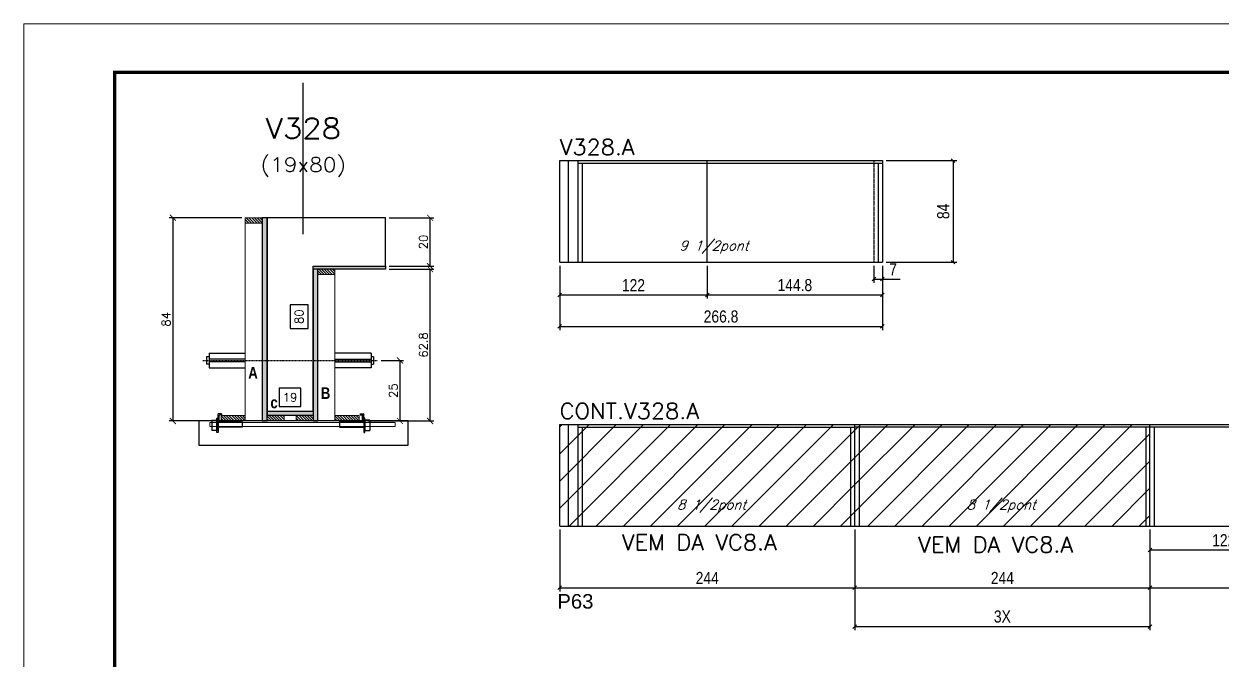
# Model space of a CAD drawing. Extents: x 137137 to 143418, y 10464 to 34486.
# Drawn here: x 137137 to 138127, y 29366 to 29891 of the extents above; entities that cross this region are included whole.
import ezdxf
from ezdxf.enums import TextEntityAlignment as Align

# ---------------------------------------------------------------- set-up
doc = ezdxf.new("R2010")
doc.units = 0
doc.linetypes.add('DASHED', pattern=[0.75, 0.5, -0.25])
doc.linetypes.add('HIDDEN', pattern=[0.375, 0.25, -0.125])
for name, color, linetype in [('5', 5, 'Continuous'), ('barrote', 251, 'Continuous'), ('COTA', 241, 'Continuous'), ('Cota Seção (2x)', 4, 'Continuous'), ('detalhes', 4, 'Continuous'), ('Painéis', 200, 'Continuous'), ('presilha', 1, 'Continuous'), ('SARR_2.2x7', 40, 'Continuous'), ('SARR_3.5x7', 81, 'Continuous'), ('TENSOR', 3, 'Continuous'), ('texto', 7, 'Continuous'), ('Texto de Titulo', 7, 'Continuous'), ('Texto Qtd Sarr', 242, 'Continuous')]:
    doc.layers.add(name, color=color, linetype=linetype)
for name, color, linetype, lineweight in [('CONCRETO', 251, 'Continuous', 25), ('Folhas', 255, 'Continuous', 9), ('Hachura', 251, 'Continuous', 9), ('Madeira', 126, 'Continuous', 18), ('SARRAFO DE PRESSAO', 251, 'DASHED', 9), ('SCO-___-LAJ', 2, 'Continuous', 0), ('Texto Seção', 7, 'Continuous', 15)]:
    doc.layers.add(name, color=color, linetype=linetype, lineweight=lineweight)
doc.styles.add('COTA TECNICA', font='techl___.ttf', dxfattribs={"height": 10})
doc.styles.add('REGUA-120', font='ROMANS.shx', dxfattribs={"height": 15})
doc.styles.add('Romans', font='romans.shx')
doc.styles.get("Standard").update_dxf_attribs({"font": 'arial.ttf'})
doc.styles.add('TECNICA', font='techb___.ttf', dxfattribs={"height": 10})
doc.dimstyles.new('Cota Seção (2x)', dxfattribs={"dimtxt": 7, "dimasz": 5, "dimexe": 3, "dimexo": 3, "dimgap": 2, "dimtad": 3, "dimdec": 1, "dimlfac": 0.5, "dimzin": 12, "dimdsep": 46, "dimtxsty": 'Romans', "dimblk": 'ARCHTICK', "dimcen": 0, "dimclrd": 4, "dimclre": 4, "dimclrt": 1, "dimadec": 1, "dimazin": 3, "dimtfac": 1, "dimtdec": 1, "dimtmove": 0, "dimatfit": 3, "dimldrblk": 'OBLIQUE', "dimfxl": 1, "dimtolj": 1, "dimtzin": 12, "dimarcsym": 0})
doc.dimstyles.new('Cota Seção interna', dxfattribs={"dimtxt": 7, "dimasz": 6, "dimexe": 0.18, "dimexo": 2, "dimgap": -4, "dimtad": 3, "dimdec": 1, "dimlfac": 0.5, "dimzin": 12, "dimdsep": 46, "dimtxsty": 'Romans', "dimblk": 'ARCHTICK', "dimcen": 0.09, "dimse1": 1, "dimse2": 1, "dimsd1": 1, "dimsd2": 1, "dimclrd": 180, "dimclre": 5, "dimclrt": 1, "dimadec": 0, "dimazin": 3, "dimtfac": 1, "dimtdec": 1, "dimtofl": 0, "dimtmove": 0, "dimatfit": 3, "dimldrblk": 'ARCHTICK', "dimfxl": 1, "dimtolj": 1, "dimtzin": 0, "dimarcsym": 0})
doc.dimstyles.new('PAINEL', dxfattribs={"dimtxt": 10, "dimasz": 3, "dimexe": 3, "dimexo": 3, "dimgap": 3, "dimtad": 1, "dimdec": 1, "dimzin": 12, "dimdsep": 46, "dimtxsty": 'COTA TECNICA', "dimblk1": 'OBLIQUE', "dimblk2": 'OBLIQUE', "dimsah": 1, "dimcen": 0.9, "dimclrd": 4, "dimclre": 4, "dimclrt": 240, "dimadec": 1, "dimazin": 3, "dimtfac": 1, "dimtdec": 1, "dimtmove": 0, "dimatfit": 3, "dimfxl": 1, "dimtolj": 1, "dimtzin": 12, "dimarcsym": 0})
pattern_1 = [(45, (-3183.5, -2297.15), (-11.2253202, 11.2253202), [])]

# ---------------------------------------------------------------- blocks, each defined once
blk = doc.blocks.new('9999999999')
at = {"layer": 'Folhas'}
blk.add_lwpolyline([(98138.98, 34190.21), (99623.98, 34190.21), (99623.98, 35240.21), (98138.98, 35240.21)], close=True, dxfattribs=at)
at = {"layer": 'Folhas', "color": 30, "const_width": 3}
blk.add_lwpolyline([(98213.98, 34230.21), (99583.98, 34230.21), (99583.98, 35200.21), (98213.98, 35200.21)], close=True, dxfattribs=at)
blk = doc.blocks.new('titulo1')
at = {"layer": 'Defpoints', "color": 252, "linetype": 'HIDDEN', "ltscale": 2}
blk.add_line((0, 0), (0, 125), dxfattribs=at)
at = {"layer": 'Defpoints', "style": 'Romans', "oblique": 15}
blk.add_attdef('FOLHA', text='', height=10, dxfattribs=at).set_placement((0, 15.58), align=Align.MIDDLE_CENTER)
at = {"layer": 'Texto Qtd Sarr', "color": 3, "style": 'Romans', "oblique": 15}
for tag, height, p in [('TITULO', 17, (0, 71.45)), ('SEÇÃO', 12, (0, 41.55))]:
    blk.add_attdef(tag, text='', height=height, dxfattribs=at).set_placement(p, align=Align.MIDDLE_CENTER)
blk = doc.blocks.new('_ArchTick')
at = {"color": 0, "linetype": 'ByBlock', "const_width": 0.15}
blk.add_lwpolyline([(-0.5, -0.5), (0.5, 0.5)], dxfattribs=at)
blk = doc.blocks.new('*D130')
at = {"layer": 'COTA', "color": 4, "lineweight": -2, "transparency": 16777216}
for p, q in [((137439.32, 29688.89), (137476.04, 29688.89)), ((137473.04, 29563.29), (137473.04, 29688.89)), ((137421.72, 29563.29), (137476.04, 29563.29))]:
    blk.add_line(p, q, dxfattribs=at)
at = {"layer": 'Defpoints', "color": 0, "transparency": 16777216}
for p in [(137436.32, 29688.89), (137473.04, 29688.89), (137418.72, 29563.29)]:
    blk.add_point(p, dxfattribs=at)
at = {"layer": 'COTA', "color": 4, "lineweight": -2, "transparency": 16777216, "xscale": 5, "yscale": 5, "zscale": 5}
for p, rotation in [((137473.04, 29688.89), 90), ((137473.04, 29563.29), 270)]:
    blk.add_blockref('_ArchTick', p, dxfattribs=dict(at, rotation=rotation))
at = {"layer": 'COTA', "color": 1, "transparency": 16777216, "insert": (137467.54, 29626.09), "char_height": 7, "attachment_point": 5, "rotation": 90, "style": 'Romans'}
blk.add_mtext('\\A1;62.8', dxfattribs=at)
blk = doc.blocks.new('_Oblique')
at = {"color": 0, "linetype": 'ByBlock', "lineweight": -2}
blk.add_line((-0.5, -0.5), (0.5, 0.5), dxfattribs=at)
blk = doc.blocks.new('*D131')
at = {"layer": 'COTA', "color": 4, "lineweight": -2, "transparency": 16777216}
for p, q in [((137439.32, 29731.29), (137476.04, 29731.29)), ((137473.04, 29691.29), (137473.04, 29731.29)), ((137439.32, 29691.29), (137476.04, 29691.29))]:
    blk.add_line(p, q, dxfattribs=at)
at = {"layer": 'Defpoints', "color": 0, "transparency": 16777216}
for p in [(137436.32, 29731.29), (137473.04, 29731.29), (137436.32, 29691.29)]:
    blk.add_point(p, dxfattribs=at)
at = {"layer": 'COTA', "color": 4, "lineweight": -2, "transparency": 16777216, "xscale": 5, "yscale": 5, "zscale": 5}
for p, rotation in [((137473.04, 29731.29), 90), ((137473.04, 29691.29), 270)]:
    blk.add_blockref('_ArchTick', p, dxfattribs=dict(at, rotation=rotation))
at = {"layer": 'COTA', "color": 1, "transparency": 16777216, "insert": (137467.54, 29711.29), "char_height": 7, "attachment_point": 5, "rotation": 90, "style": 'Romans'}
blk.add_mtext('\\A1;20', dxfattribs=at)
blk = doc.blocks.new('*D132')
at = {"layer": 'Cota Seção (2x)', "color": 180, "lineweight": -2, "transparency": 16777216}
for p, q in [((137372.32, 29659.16), (137357.32, 29659.16)), ((137357.32, 29659.16), (137357.32, 29639.82)), ((137372.32, 29639.82), (137372.32, 29659.16)), ((137357.32, 29639.82), (137372.32, 29639.82))]:
    blk.add_line(p, q, dxfattribs=at)
at = {"layer": 'Defpoints', "color": 0, "transparency": 16777216}
for p in [(137376.32, 29731.29), (137376.32, 29731.29), (137376.32, 29571.29)]:
    blk.add_point(p, dxfattribs=at)
at = {"layer": 'Cota Seção (2x)', "color": 1, "transparency": 16777216, "insert": (137364.82, 29649.49), "char_height": 7, "attachment_point": 5, "rotation": 90, "style": 'Romans'}
blk.add_mtext('\\A1;80', dxfattribs=at)
blk = doc.blocks.new('PRESILHA METÁLICA 1')
at = {"layer": 'presilha'}
for p, q in [((6, 15.5), (7.5, 15.5)), ((6, -2.5), (6, 15.5)), ((7.5, 10.6), (7.5, 19.9)), ((7.5, 15.5), (7.5, -2.5)), ((12, 21), (8.6, 21)), ((9, 11.6), (9, 18.9)), ((12, 19.5), (9.6, 19.5)), ((12, 21), (12, 19.5)), ((0, 13), (6, 13)), ((0, 13), (0, 0)), ((6, 0), (0, 0)), ((6, 13), (6, 0)), ((37.5, 4.1), (7.5, 4.1)), ((37.5, 11), (9.6, 11)), ((37.5, 11), (37.5, 4.1)), ((7.5, -2.5), (6, -2.5))]:
    blk.add_line(p, q, dxfattribs=at)
for centre, radius, start, end in [((8.6, 19.9), 1.14, 90, 180), ((9.6, 18.9), 0.57, 90, 180), ((9.6, 11.6), 0.57, 180, 270)]:
    blk.add_arc(centre, radius, start, end, dxfattribs=at)
blk = doc.blocks.new('*D133')
at = {"layer": 'Cota Seção (2x)', "color": 180, "lineweight": -2, "transparency": 16777216}
for p, q in [((137366.32, 29590.29), (137348.32, 29590.29)), ((137348.32, 29590.29), (137348.32, 29575.29)), ((137366.32, 29575.29), (137366.32, 29590.29)), ((137348.32, 29575.29), (137366.32, 29575.29))]:
    blk.add_line(p, q, dxfattribs=at)
at = {"layer": 'Defpoints', "color": 0, "transparency": 16777216}
for p in [(137376.32, 29571.29), (137338.32, 29563.29), (137376.32, 29563.29)]:
    blk.add_point(p, dxfattribs=at)
at = {"layer": 'Cota Seção (2x)', "color": 1, "transparency": 16777216, "insert": (137357.32, 29582.79), "char_height": 7, "attachment_point": 5, "style": 'Romans'}
blk.add_mtext('\\A1;19', dxfattribs=at)
blk = doc.blocks.new('*D134')
at = {"layer": 'COTA', "color": 4, "lineweight": -2, "transparency": 16777216}
for p, q in [((137317.32, 29731.29), (137257.35, 29731.29)), ((137260.35, 29731.29), (137260.35, 29563.29)), ((137317.32, 29563.29), (137257.35, 29563.29))]:
    blk.add_line(p, q, dxfattribs=at)
at = {"layer": 'Defpoints', "color": 0, "transparency": 16777216}
for p in [(137320.32, 29731.29), (137260.35, 29563.29), (137320.32, 29563.29)]:
    blk.add_point(p, dxfattribs=at)
at = {"layer": 'COTA', "color": 4, "lineweight": -2, "transparency": 16777216, "xscale": 5, "yscale": 5, "zscale": 5}
for p, rotation in [((137260.35, 29731.29), 90), ((137260.35, 29563.29), 270)]:
    blk.add_blockref('_ArchTick', p, dxfattribs=dict(at, rotation=rotation))
at = {"layer": 'COTA', "color": 1, "transparency": 16777216, "insert": (137254.85, 29647.29), "char_height": 7, "attachment_point": 5, "rotation": 90, "style": 'Romans'}
blk.add_mtext('\\A1;84', dxfattribs=at)
blk = doc.blocks.new('*D135')
at = {"layer": 'COTA', "color": 4, "lineweight": -2, "transparency": 16777216}
for p, q in [((137432.62, 29613.26), (137451.18, 29613.26)), ((137448.18, 29613.26), (137448.18, 29563.29)), ((137432.62, 29563.29), (137451.18, 29563.29))]:
    blk.add_line(p, q, dxfattribs=at)
at = {"layer": 'Defpoints', "color": 0, "transparency": 16777216}
for p in [(137429.62, 29613.26), (137429.62, 29563.29), (137448.18, 29563.29)]:
    blk.add_point(p, dxfattribs=at)
at = {"layer": 'COTA', "color": 4, "lineweight": -2, "transparency": 16777216, "xscale": 5, "yscale": 5, "zscale": 5}
for p, rotation in [((137448.18, 29613.26), 90), ((137448.18, 29563.29), 270)]:
    blk.add_blockref('_ArchTick', p, dxfattribs=dict(at, rotation=rotation))
at = {"layer": 'COTA', "color": 1, "transparency": 16777216, "insert": (137442.68, 29588.27), "char_height": 7, "attachment_point": 5, "rotation": 90, "style": 'Romans'}
blk.add_mtext('\\A1;25', dxfattribs=at)
blk = doc.blocks.new('*D140')
at = {"layer": 'COTA', "color": 4, "lineweight": -2, "ltscale": 25, "transparency": 16777216}
for p, q in [((137580.22, 29473.44), (137580.22, 29422.4)), ((137824.22, 29473.44), (137824.22, 29422.4)), ((137580.22, 29425.4), (137824.22, 29425.4))]:
    blk.add_line(p, q, dxfattribs=at)
at = {"layer": 'Defpoints', "color": 0, "ltscale": 25, "transparency": 16777216}
for p in [(137580.22, 29476.44), (137824.22, 29476.44), (137824.22, 29425.4)]:
    blk.add_point(p, dxfattribs=at)
at = {"layer": 'COTA', "color": 4, "lineweight": -2, "ltscale": 25, "transparency": 16777216, "xscale": 3, "yscale": 3, "zscale": 3, "rotation": 180}
blk.add_blockref('_Oblique', (137580.22, 29425.4), dxfattribs=at)
at = {"layer": 'COTA', "color": 4, "lineweight": -2, "ltscale": 25, "transparency": 16777216, "xscale": 3, "yscale": 3, "zscale": 3}
blk.add_blockref('_Oblique', (137824.22, 29425.4), dxfattribs=at)
at = {"layer": 'COTA', "color": 240, "ltscale": 25, "transparency": 16777216, "insert": (137702.22, 29433.47), "char_height": 10, "attachment_point": 5, "style": 'COTA TECNICA'}
blk.add_mtext('\\A1;244', dxfattribs=at)
blk = doc.blocks.new('*D141')
at = {"layer": 'COTA', "color": 4, "lineweight": -2, "ltscale": 25, "transparency": 16777216}
for p, q in [((137824.22, 29473.44), (137824.22, 29422.4)), ((138068.22, 29473.44), (138068.22, 29422.4)), ((137824.22, 29425.4), (138068.22, 29425.4))]:
    blk.add_line(p, q, dxfattribs=at)
at = {"layer": 'Defpoints', "color": 0, "ltscale": 25, "transparency": 16777216}
for p in [(137824.22, 29476.44), (138068.22, 29476.44), (138068.22, 29425.4)]:
    blk.add_point(p, dxfattribs=at)
at = {"layer": 'COTA', "color": 4, "lineweight": -2, "ltscale": 25, "transparency": 16777216, "xscale": 3, "yscale": 3, "zscale": 3, "rotation": 180}
blk.add_blockref('_Oblique', (137824.22, 29425.4), dxfattribs=at)
at = {"layer": 'COTA', "color": 4, "lineweight": -2, "ltscale": 25, "transparency": 16777216, "xscale": 3, "yscale": 3, "zscale": 3}
blk.add_blockref('_Oblique', (138068.22, 29425.4), dxfattribs=at)
at = {"layer": 'COTA', "color": 240, "ltscale": 25, "transparency": 16777216, "insert": (137946.22, 29433.47), "char_height": 10, "attachment_point": 5, "style": 'COTA TECNICA'}
blk.add_mtext('\\A1;244', dxfattribs=at)
blk = doc.blocks.new('*D136')
at = {"layer": 'COTA', "color": 4, "lineweight": -2, "ltscale": 25, "transparency": 16777216}
for p, q in [((137824.22, 29473.44), (137824.22, 29390.34)), ((138068.22, 29473.44), (138068.22, 29390.34)), ((137824.22, 29393.34), (138068.22, 29393.34))]:
    blk.add_line(p, q, dxfattribs=at)
at = {"layer": 'Defpoints', "color": 0, "ltscale": 25, "transparency": 16777216}
for p in [(137824.22, 29476.44), (138068.22, 29476.44), (138068.22, 29393.34)]:
    blk.add_point(p, dxfattribs=at)
at = {"layer": 'COTA', "color": 4, "lineweight": -2, "ltscale": 25, "transparency": 16777216, "xscale": 3, "yscale": 3, "zscale": 3, "rotation": 180}
blk.add_blockref('_Oblique', (137824.22, 29393.34), dxfattribs=at)
at = {"layer": 'COTA', "color": 4, "lineweight": -2, "ltscale": 25, "transparency": 16777216, "xscale": 3, "yscale": 3, "zscale": 3}
blk.add_blockref('_Oblique', (138068.22, 29393.34), dxfattribs=at)
at = {"layer": 'COTA', "color": 240, "ltscale": 25, "transparency": 16777216, "insert": (137946.22, 29401.56), "char_height": 10, "attachment_point": 5, "style": 'COTA TECNICA'}
blk.add_mtext('\\A1;3X', dxfattribs=at)
blk = doc.blocks.new('*D137')
at = {"layer": 'COTA', "color": 4, "lineweight": -2, "ltscale": 25, "transparency": 16777216}
for p, q in [((138068.22, 29473.44), (138068.22, 29422.4)), ((138351.92, 29473.44), (138351.92, 29422.4)), ((138068.22, 29425.4), (138351.92, 29425.4))]:
    blk.add_line(p, q, dxfattribs=at)
at = {"layer": 'Defpoints', "color": 0, "ltscale": 25, "transparency": 16777216}
for p in [(138068.22, 29476.44), (138351.92, 29476.44), (138351.92, 29425.4)]:
    blk.add_point(p, dxfattribs=at)
at = {"layer": 'COTA', "color": 4, "lineweight": -2, "ltscale": 25, "transparency": 16777216, "xscale": 3, "yscale": 3, "zscale": 3, "rotation": 180}
blk.add_blockref('_Oblique', (138068.22, 29425.4), dxfattribs=at)
at = {"layer": 'COTA', "color": 4, "lineweight": -2, "ltscale": 25, "transparency": 16777216, "xscale": 3, "yscale": 3, "zscale": 3}
blk.add_blockref('_Oblique', (138351.92, 29425.4), dxfattribs=at)
at = {"layer": 'COTA', "color": 240, "ltscale": 25, "transparency": 16777216, "insert": (138210.07, 29433.64), "char_height": 10, "attachment_point": 5, "style": 'COTA TECNICA'}
blk.add_mtext('\\A1;283.7', dxfattribs=at)
blk = doc.blocks.new('*D138')
at = {"layer": 'COTA', "color": 4, "lineweight": -2, "ltscale": 25, "transparency": 16777216}
for p, q in [((138068.22, 29473.44), (138068.22, 29453.64)), ((138190.22, 29473.44), (138190.22, 29453.64)), ((138068.22, 29456.64), (138190.22, 29456.64))]:
    blk.add_line(p, q, dxfattribs=at)
at = {"layer": 'Defpoints', "color": 0, "ltscale": 25, "transparency": 16777216}
for p in [(138068.22, 29476.44), (138190.22, 29476.44), (138190.22, 29456.64)]:
    blk.add_point(p, dxfattribs=at)
at = {"layer": 'COTA', "color": 4, "lineweight": -2, "ltscale": 25, "transparency": 16777216, "xscale": 3, "yscale": 3, "zscale": 3, "rotation": 180}
blk.add_blockref('_Oblique', (138068.22, 29456.64), dxfattribs=at)
at = {"layer": 'COTA', "color": 4, "lineweight": -2, "ltscale": 25, "transparency": 16777216, "xscale": 3, "yscale": 3, "zscale": 3}
blk.add_blockref('_Oblique', (138190.22, 29456.64), dxfattribs=at)
at = {"layer": 'COTA', "color": 240, "ltscale": 25, "transparency": 16777216, "insert": (138129.22, 29464.7), "char_height": 10, "attachment_point": 5, "style": 'COTA TECNICA'}
blk.add_mtext('\\A1;122', dxfattribs=at)
blk = doc.blocks.new('*D143')
at = {"layer": 'COTA', "color": 4, "lineweight": -2, "ltscale": 25, "transparency": 16777216}
for p, q in [((137850.02, 29778.56), (137908.47, 29778.56)), ((137905.47, 29778.56), (137905.47, 29694.56)), ((137850.02, 29694.56), (137908.47, 29694.56))]:
    blk.add_line(p, q, dxfattribs=at)
at = {"layer": 'Defpoints', "color": 0, "ltscale": 25, "transparency": 16777216}
for p in [(137847.02, 29778.56), (137847.02, 29694.56), (137905.47, 29694.56)]:
    blk.add_point(p, dxfattribs=at)
at = {"layer": 'COTA', "color": 4, "lineweight": -2, "ltscale": 25, "transparency": 16777216, "xscale": 3, "yscale": 3, "zscale": 3}
for p, rotation in [((137905.47, 29778.56), 90), ((137905.47, 29694.56), 270)]:
    blk.add_blockref('_Oblique', p, dxfattribs=dict(at, rotation=rotation))
at = {"layer": 'COTA', "color": 240, "ltscale": 25, "transparency": 16777216, "insert": (137897.38, 29736.56), "char_height": 10, "attachment_point": 5, "rotation": 90, "style": 'COTA TECNICA'}
blk.add_mtext('\\A1;84', dxfattribs=at)
blk = doc.blocks.new('*D146')
at = {"layer": 'COTA', "color": 4, "lineweight": -2, "ltscale": 25, "transparency": 16777216}
for p, q in [((137580.22, 29691.56), (137580.22, 29638.47)), ((137847.02, 29691.56), (137847.02, 29638.47)), ((137580.22, 29641.47), (137847.02, 29641.47))]:
    blk.add_line(p, q, dxfattribs=at)
at = {"layer": 'Defpoints', "color": 0, "ltscale": 25, "transparency": 16777216}
for p in [(137580.22, 29694.56), (137847.02, 29694.56), (137847.02, 29641.47)]:
    blk.add_point(p, dxfattribs=at)
at = {"layer": 'COTA', "color": 4, "lineweight": -2, "ltscale": 25, "transparency": 16777216, "xscale": 3, "yscale": 3, "zscale": 3, "rotation": 180}
blk.add_blockref('_Oblique', (137580.22, 29641.47), dxfattribs=at)
at = {"layer": 'COTA', "color": 4, "lineweight": -2, "ltscale": 25, "transparency": 16777216, "xscale": 3, "yscale": 3, "zscale": 3}
blk.add_blockref('_Oblique', (137847.02, 29641.47), dxfattribs=at)
at = {"layer": 'COTA', "color": 240, "ltscale": 25, "transparency": 16777216, "insert": (137713.62, 29649.59), "char_height": 10, "attachment_point": 5, "style": 'COTA TECNICA'}
blk.add_mtext('\\A1;266.8', dxfattribs=at)
blk = doc.blocks.new('*D147')
at = {"layer": 'COTA', "color": 4, "lineweight": -2, "ltscale": 25, "transparency": 16777216}
for p, q in [((137580.22, 29691.56), (137580.22, 29664.45)), ((137702.22, 29691.56), (137702.22, 29664.45)), ((137580.22, 29667.45), (137702.22, 29667.45))]:
    blk.add_line(p, q, dxfattribs=at)
at = {"layer": 'Defpoints', "color": 0, "ltscale": 25, "transparency": 16777216}
for p in [(137580.22, 29694.56), (137702.22, 29694.56), (137702.22, 29667.45)]:
    blk.add_point(p, dxfattribs=at)
at = {"layer": 'COTA', "color": 4, "lineweight": -2, "ltscale": 25, "transparency": 16777216, "xscale": 3, "yscale": 3, "zscale": 3, "rotation": 180}
blk.add_blockref('_Oblique', (137580.22, 29667.45), dxfattribs=at)
at = {"layer": 'COTA', "color": 4, "lineweight": -2, "ltscale": 25, "transparency": 16777216, "xscale": 3, "yscale": 3, "zscale": 3}
blk.add_blockref('_Oblique', (137702.22, 29667.45), dxfattribs=at)
at = {"layer": 'COTA', "color": 240, "ltscale": 25, "transparency": 16777216, "insert": (137641.22, 29675.51), "char_height": 10, "attachment_point": 5, "style": 'COTA TECNICA'}
blk.add_mtext('\\A1;122', dxfattribs=at)
blk = doc.blocks.new('*D148')
at = {"layer": 'COTA', "color": 4, "lineweight": -2, "ltscale": 25, "transparency": 16777216}
for p, q in [((137702.22, 29691.56), (137702.22, 29664.45)), ((137847.02, 29691.56), (137847.02, 29664.45)), ((137702.22, 29667.45), (137847.02, 29667.45))]:
    blk.add_line(p, q, dxfattribs=at)
at = {"layer": 'Defpoints', "color": 0, "ltscale": 25, "transparency": 16777216}
for p in [(137702.22, 29694.56), (137847.02, 29694.56), (137847.02, 29667.45)]:
    blk.add_point(p, dxfattribs=at)
at = {"layer": 'COTA', "color": 4, "lineweight": -2, "ltscale": 25, "transparency": 16777216, "xscale": 3, "yscale": 3, "zscale": 3, "rotation": 180}
blk.add_blockref('_Oblique', (137702.22, 29667.45), dxfattribs=at)
at = {"layer": 'COTA', "color": 4, "lineweight": -2, "ltscale": 25, "transparency": 16777216, "xscale": 3, "yscale": 3, "zscale": 3}
blk.add_blockref('_Oblique', (137847.02, 29667.45), dxfattribs=at)
at = {"layer": 'COTA', "color": 240, "ltscale": 25, "transparency": 16777216, "insert": (137774.62, 29675.55), "char_height": 10, "attachment_point": 5, "style": 'COTA TECNICA'}
blk.add_mtext('\\A1;144.8', dxfattribs=at)
blk = doc.blocks.new('*D2364')
at = {"layer": 'COTA', "color": 4, "lineweight": -2, "ltscale": 25, "transparency": 16777216}
for p, q in [((137840.02, 29691.56), (137840.02, 29677.53)), ((137847.02, 29691.56), (137847.02, 29677.53)), ((137840.02, 29680.53), (137847.02, 29680.53)), ((137847.02, 29680.53), (137861.76, 29680.53))]:
    blk.add_line(p, q, dxfattribs=at)
at = {"layer": 'Defpoints', "color": 0, "ltscale": 25, "transparency": 16777216}
for p in [(137840.02, 29694.56), (137847.02, 29694.56), (137847.02, 29680.53)]:
    blk.add_point(p, dxfattribs=at)
at = {"layer": 'COTA', "color": 4, "lineweight": -2, "ltscale": 25, "transparency": 16777216, "xscale": 3, "yscale": 3, "zscale": 3, "rotation": 180}
blk.add_blockref('_Oblique', (137840.02, 29680.53), dxfattribs=at)
at = {"layer": 'COTA', "color": 4, "lineweight": -2, "ltscale": 25, "transparency": 16777216, "xscale": 3, "yscale": 3, "zscale": 3}
blk.add_blockref('_Oblique', (137847.02, 29680.53), dxfattribs=at)
at = {"layer": 'COTA', "color": 240, "ltscale": 25, "transparency": 16777216, "insert": (137855.89, 29688.61), "char_height": 10, "attachment_point": 5, "style": 'COTA TECNICA'}
blk.add_mtext('\\A1;7', dxfattribs=at)

msp = doc.modelspace()

# ---------------------------------------------------------------- hatches: boundary and pattern name
at = {"layer": 'Hachura'}
h = msp.add_hatch(dxfattribs=at)
h.set_pattern_fill('ANSI31', color=256, scale=0.5, angle=270, style=0)
h.set_pattern_definition([(315, (160226.139, 21423.6455), (1.12253202, 1.12253202), [])])
h.paths.add_polyline_path([(137320.32, 29726.89), (137320.32, 29731.29), (137334.32, 29731.29), (137334.32, 29726.89)])
h = msp.add_hatch(color=256, dxfattribs=at)
h.dxf.hatch_style = 1
h.paths.add_polyline_path([(137338.32, 29731.29), (137334.32, 29731.29), (137334.32, 29563.29), (137338.32, 29563.29)])
h = msp.add_hatch(color=256, dxfattribs=at)
h.dxf.hatch_style = 1
h.paths.add_polyline_path([(137376.32, 29688.89), (137376.32, 29691.29), (137436.32, 29691.29), (137436.32, 29688.89)])
h = msp.add_hatch(color=256, dxfattribs=at)
h.dxf.hatch_style = 1
h.paths.add_polyline_path([(137380.32, 29688.89), (137376.32, 29688.89), (137376.32, 29563.29), (137380.32, 29563.29)])
h = msp.add_hatch(dxfattribs=at)
h.set_pattern_fill('ANSI31', color=256, scale=0.5, angle=270, style=0)
h.set_pattern_definition([(315, (160286.139, 21381.2455), (1.12253202, 1.12253202), [])])
h.paths.add_polyline_path([(137380.32, 29684.49), (137380.32, 29688.89), (137394.32, 29688.89), (137394.32, 29684.49)])
h = msp.add_hatch(dxfattribs=at)
h.set_pattern_fill('ANSI31', color=256, scale=0.5, angle=270, style=0)
h.set_pattern_definition([(315, (160192.139, 21333.6455), (1.12253202, 1.12253202), [])])
h.paths.add_polyline_path([(137320.32, 29563.29), (137320.32, 29567.69), (137300.32, 29567.69), (137300.32, 29563.29)])
h = msp.add_hatch(color=256, dxfattribs=at)
h.dxf.hatch_style = 1
h.paths.add_polyline_path([(137338.32, 29567.69), (137338.32, 29571.29), (137376.32, 29571.29), (137376.32, 29567.69)])
h = msp.add_hatch(dxfattribs=at)
h.set_pattern_fill('ANSI31', color=256, scale=0.5, angle=270, style=0)
h.set_pattern_definition([(315, (160294.9411, 21333.6455), (1.12253202, 1.12253202), [])])
h.paths.add_polyline_path([(137338.32, 29563.29), (137338.32, 29567.69), (137352.32, 29567.69), (137352.32, 29563.29)])
h = msp.add_hatch(dxfattribs=at)
h.set_pattern_fill('ANSI31', color=256, scale=0.5, angle=270, style=0)
h.set_pattern_definition([(315, (160294.939, 21333.6455), (1.12253202, 1.12253202), [])])
h.paths.add_polyline_path([(137376.32, 29563.29), (137376.32, 29567.69), (137362.32, 29567.69), (137362.32, 29563.29)])
h = msp.add_hatch(dxfattribs=at)
h.set_pattern_fill('ANSI31', color=256, scale=0.5, angle=270, style=0)
h.set_pattern_definition([(315, (160286.139, 21333.6455), (1.12253202, 1.12253202), [])])
h.paths.add_polyline_path([(137414.32, 29563.29), (137414.32, 29567.69), (137394.32, 29567.69), (137394.32, 29563.29)])
at = {"layer": 'Hachura', "linetype": 'ByBlock'}
h = msp.add_hatch(dxfattribs=at)
h.set_pattern_fill('ANSI31', color=256, scale=5)
h.set_pattern_definition(pattern_1)
h.paths.add_polyline_path([(137824.22, 29476.44), (137824.22, 29560.44), (137580.22, 29560.44), (137580.22, 29476.44)])
h = msp.add_hatch(dxfattribs=at)
h.set_pattern_fill('ANSI31', color=256, scale=5)
h.set_pattern_definition(pattern_1)
h.paths.add_polyline_path([(137824.22, 29560.44), (137824.22, 29476.44), (138068.22, 29476.44), (138068.22, 29560.44)])

# ---------------------------------------------------------------- linework, layer by layer
at = {"ltscale": 3}
for p, q in [((137288.32, 29616.26), (137288.32, 29610.26)), ((137290.32, 29616.26), (137288.32, 29616.26)), ((137290.32, 29619.26), (137290.32, 29607.26)), ((137290.32, 29619.26), (137320.32, 29619.26)), ((137320.32, 29614.26), (137290.32, 29614.26)), ((137424.32, 29619.26), (137394.32, 29619.26)), ((137394.32, 29614.26), (137424.32, 29614.26)), ((137424.32, 29619.26), (137424.32, 29607.26)), ((137426.32, 29616.26), (137424.32, 29616.26)), ((137426.32, 29616.26), (137426.32, 29610.26)), ((137290.32, 29610.26), (137288.32, 29610.26)), ((137320.32, 29612.26), (137290.32, 29612.26)), ((137290.32, 29607.26), (137320.32, 29607.26)), ((137394.32, 29612.26), (137424.32, 29612.26)), ((137424.32, 29607.26), (137394.32, 29607.26)), ((137424.32, 29610.26), (137426.32, 29610.26))]:
    msp.add_line(p, q, dxfattribs=at)
at = {"layer": 'barrote'}
msp.add_lwpolyline([(137281.96, 29543.29), (137454.92, 29543.29), (137454.92, 29563.29), (137281.96, 29563.29)], close=True, dxfattribs=at)
at = {"layer": 'CONCRETO'}
msp.add_lwpolyline([(137376.32, 29691.29), (137436.32, 29691.29), (137436.32, 29731.29), (137376.32, 29731.29), (137376.32, 29731.29), (137338.32, 29731.29), (137338.32, 29567.69), (137338.32, 29567.69), (137338.32, 29571.29), (137376.32, 29571.29)], close=True, dxfattribs=at)
at = {"layer": 'Madeira'}
for points in [[(137320.32, 29726.89), (137320.32, 29731.29), (137334.32, 29731.29), (137334.32, 29726.89)], [(137320.32, 29731.29), (137334.32, 29731.29), (137334.32, 29563.29), (137320.32, 29563.29)], [(137380.32, 29684.49), (137380.32, 29688.89), (137394.32, 29688.89), (137394.32, 29684.49)], [(137380.32, 29688.89), (137394.32, 29688.89), (137394.32, 29563.29), (137380.32, 29563.29)], [(137320.32, 29563.29), (137320.32, 29567.69), (137300.32, 29567.69), (137300.32, 29563.29)], [(137338.32, 29563.29), (137338.32, 29567.69), (137352.32, 29567.69), (137352.32, 29563.29)], [(137376.32, 29563.29), (137376.32, 29567.69), (137362.32, 29567.69), (137362.32, 29563.29)], [(137414.32, 29563.29), (137414.32, 29567.69), (137394.32, 29567.69), (137394.32, 29563.29)]]:
    msp.add_lwpolyline(points, close=True, dxfattribs=at)
at = {"layer": 'Painéis', "ltscale": 25}
for p, q in [((137580.22, 29778.56), (137847.02, 29778.56)), ((137580.22, 29694.56), (137580.22, 29778.56)), ((137702.22, 29694.56), (137702.22, 29778.56)), ((137847.02, 29778.56), (137847.02, 29694.56)), ((137580.22, 29694.56), (137847.02, 29694.56)), ((137580.22, 29476.44), (137580.22, 29560.44)), ((137824.22, 29476.44), (137824.22, 29560.44)), ((138068.22, 29476.44), (138068.22, 29560.44))]:
    msp.add_line(p, q, dxfattribs=at)
at = {"layer": 'Painéis'}
for p, q in [((137580.22, 29560.44), (138351.92, 29560.44)), ((137580.22, 29476.44), (138351.92, 29476.44))]:
    msp.add_line(p, q, dxfattribs=at)
for points in [[(137338.32, 29731.29), (137334.32, 29731.29), (137334.32, 29563.29), (137338.32, 29563.29)], [(137376.32, 29688.89), (137376.32, 29691.29), (137436.32, 29691.29), (137436.32, 29688.89)], [(137380.32, 29688.89), (137376.32, 29688.89), (137376.32, 29563.29), (137380.32, 29563.29)], [(137338.32, 29567.69), (137338.32, 29571.29), (137376.32, 29571.29), (137376.32, 29567.69)]]:
    msp.add_lwpolyline(points, close=True, dxfattribs=at)
at = {"layer": 'SARR_2.2x7', "linetype": 'Continuous'}
for p, q in [((137587.22, 29778.56), (137587.22, 29694.56)), ((137595.22, 29776.36), (137847.02, 29776.36)), ((137587.22, 29560.44), (137587.22, 29476.44)), ((137595.22, 29558.24), (137824.22, 29558.24)), ((138068.22, 29558.24), (137824.22, 29558.24)), ((138336.92, 29558.24), (138068.22, 29558.24))]:
    msp.add_line(p, q, dxfattribs=at)
at = {"layer": 'SARR_2.2x7', "linetype": 'HIDDEN'}
msp.add_line((137840.02, 29778.56), (137840.02, 29694.56), dxfattribs=at)
at = {"layer": 'SARR_3.5x7'}
for p, q in [((137595.22, 29778.56), (137595.22, 29694.56)), ((137598.72, 29776.36), (137598.72, 29694.56)), ((137843.52, 29776.36), (137843.52, 29694.56)), ((137595.22, 29560.44), (137595.22, 29476.44)), ((137598.72, 29558.24), (137598.72, 29476.44)), ((137820.72, 29558.24), (137820.72, 29476.44)), ((137827.72, 29558.24), (137827.72, 29476.44)), ((138064.72, 29558.24), (138064.72, 29476.44)), ((138071.72, 29558.24), (138071.72, 29476.44))]:
    msp.add_line(p, q, dxfattribs=at)
at = {"layer": 'SCO-___-LAJ', "color": 1}
msp.add_lwpolyline([(137290.96, 29561.96), (137444.26, 29561.96), (137444.26, 29558.76), (137290.96, 29558.76)], close=True, dxfattribs=at)
at = {"layer": 'TENSOR', "linetype": 'HIDDEN', "ltscale": 0.5}
msp.add_line((137285.32, 29613.26), (137429.62, 29613.26), dxfattribs=at)

# ---------------------------------------------------------------- block references
at = {"layer": 'presilha', "yscale": 0.6666666666666666, "zscale": 0.6666666666666666, "rotation": 359.9999999998245}
for p, xscale in [((137292.74, 29555.32), 0.6666666666666666), ((137423.19, 29555.32), -0.6666666666666666)]:
    msp.add_blockref('PRESILHA METÁLICA 1', p, dxfattribs=dict(at, xscale=xscale))
at = {"layer": 'SARRAFO DE PRESSAO', "color": 6, "linetype": 'ByBlock'}
msp.add_blockref('9999999999', (38998.31, -5348.73), dxfattribs=at)
at = {"layer": 'Texto Seção'}
ref = msp.add_blockref('titulo1', (137368.19, 29717.71), dxfattribs=at)
ref.add_attrib('TITULO', 'V328', dxfattribs={"layer": 'Texto de Titulo', "color": 7, "height": 17, "style": 'Romans', "width": 1.1}).set_placement((137368.19, 29805.21), align=Align.MIDDLE_CENTER)
ref.add_attrib('SEÇÃO', '(19x80)', dxfattribs={"layer": 'Texto de Titulo', "color": 7, "height": 12, "style": 'Romans', "width": 1.1}).set_placement((137368.19, 29775.21), align=Align.MIDDLE_CENTER)

# ---------------------------------------------------------------- texts
at = {"layer": '5', "linetype": 'Continuous'}
msp.add_text('P63', height=12, rotation=0.00004, dxfattribs=at).set_placement((137578.31, 29408.19))
at = {"layer": 'detalhes', "style": 'TECNICA'}
for s, p in [('A', (137322.71, 29598.32)), ('B', (137382.68, 29581.48)), ('c', (137341.04, 29573.78))]:
    msp.add_text(s, height=9.6, rotation=360, dxfattribs=at).set_placement(p)
at = {"layer": 'texto', "color": 2, "char_height": 8, "attachment_point": 5, "style": 'Romans'}
for s, insert in [('{\\Q19;\\C256;9 1/2pont}', (137707.8, 29706.93)), ('{\\Q19;\\C256;8 1/2pont}', (137705.84, 29492.89)), ('{\\Q19;\\C256;8 1/2pont}', (137945.33, 29492.89))]:
    msp.add_mtext(s, dxfattribs=dict(at, insert=insert))
at = {"layer": 'Texto Seção', "style": 'REGUA-120', "width": 1.05}
for s, p in [('V328.A', (137580.21, 29783.16)), ('CONT.V328.A', (137580.21, 29565.05)), ('VEM DA VC8.A', (137631.71, 29456.54)), ('VEM DA VC8.A', (137876.69, 29454.6))]:
    msp.add_text(s, height=13, dxfattribs=at).set_placement(p)

# ---------------------------------------------------------------- dimensions: what is measured, and where the dimension line sits
at = {"layer": 'COTA', "ltscale": 25}
dim = msp.add_linear_dim(base=(137905.47, 29694.56), p1=(137847.02, 29778.56), p2=(137847.02, 29694.56), angle=90, dimstyle='PAINEL', dxfattribs=at)
dim.commit()
dim.dimension.update_dxf_attribs({"geometry": '*D143', "text_midpoint": (137897.38, 29736.56)})
at = {"layer": 'COTA'}
for base, p1, p2, picture, middle in [((137260.35, 29563.29), (137320.32, 29731.29), (137320.32, 29563.29), '*D134', (137254.85, 29647.29)), ((137473.04, 29731.29), (137436.32, 29691.29), (137436.32, 29731.29), '*D131', (137467.54, 29711.29)), ((137473.04, 29688.89), (137418.72, 29563.29), (137436.32, 29688.89), '*D130', (137467.54, 29626.09)), ((137448.18, 29563.29), (137429.62, 29613.26), (137429.62, 29563.29), '*D135', (137442.68, 29588.27))]:
    dim = msp.add_linear_dim(base=base, p1=p1, p2=p2, angle=90, dimstyle='Cota Seção (2x)', dxfattribs=at)
    dim.commit()
    dim.dimension.update_dxf_attribs({"geometry": picture, "text_midpoint": middle})
at = {"layer": 'COTA', "ltscale": 25}
for base, p1, p2, picture, middle in [((137847.02, 29641.47), (137580.22, 29694.56), (137847.02, 29694.56), '*D146', (137713.62, 29649.59)), ((137702.22, 29667.45), (137580.22, 29694.56), (137702.22, 29694.56), '*D147', (137641.22, 29675.51)), ((137847.02, 29680.53), (137840.02, 29694.56), (137847.02, 29694.56), '*D2364', (137855.89, 29688.61)), ((137824.22, 29425.4), (137580.22, 29476.44), (137824.22, 29476.44), '*D140', (137702.22, 29433.47)), ((138068.22, 29425.4), (137824.22, 29476.44), (138068.22, 29476.44), '*D141', (137946.22, 29433.47)), ((138351.92, 29425.4), (138068.22, 29476.44), (138351.92, 29476.44), '*D137', (138210.07, 29433.64)), ((138190.22, 29456.64), (138068.22, 29476.44), (138190.22, 29476.44), '*D138', (138129.22, 29464.7))]:
    dim = msp.add_linear_dim(base=base, p1=p1, p2=p2, dimstyle='PAINEL', dxfattribs=at)
    dim.commit()
    dim.dimension.update_dxf_attribs({"geometry": picture, "text_midpoint": middle})
dim = msp.add_linear_dim(base=(137847.02, 29667.45), p1=(137702.22, 29694.56), p2=(137847.02, 29694.56), dimstyle='PAINEL', override={"dimtmove": 1}, dxfattribs=at)
dim.commit()
dim.dimension.update_dxf_attribs({"geometry": '*D148', "text_midpoint": (137774.62, 29675.55)})
dim = msp.add_linear_dim(base=(138068.22, 29393.34), p1=(137824.22, 29476.44), p2=(138068.22, 29476.44), text='3X', dimstyle='PAINEL', dxfattribs=at)
dim.commit()
dim.dimension.update_dxf_attribs({"geometry": '*D136', "text_midpoint": (137946.22, 29401.56)})
at = {"layer": 'Cota Seção (2x)'}
dim = msp.add_linear_dim(base=(137376.32, 29731.29), p1=(137376.32, 29571.29), p2=(137376.32, 29731.29), angle=90, dimstyle='Cota Seção interna', dxfattribs=at)
dim.commit()
dim.dimension.update_dxf_attribs({"geometry": '*D132', "text_midpoint": (137376.32, 29649.49), "dimtype": 160})
dim = msp.add_linear_dim(base=(137376.32, 29571.29), p1=(137338.32, 29563.29), p2=(137376.32, 29563.29), dimstyle='Cota Seção interna', dxfattribs=at)
dim.commit()
dim.dimension.update_dxf_attribs({"geometry": '*D133', "text_midpoint": (137357.32, 29571.29), "dimtype": 160})

doc.saveas('drawing.dxf')
